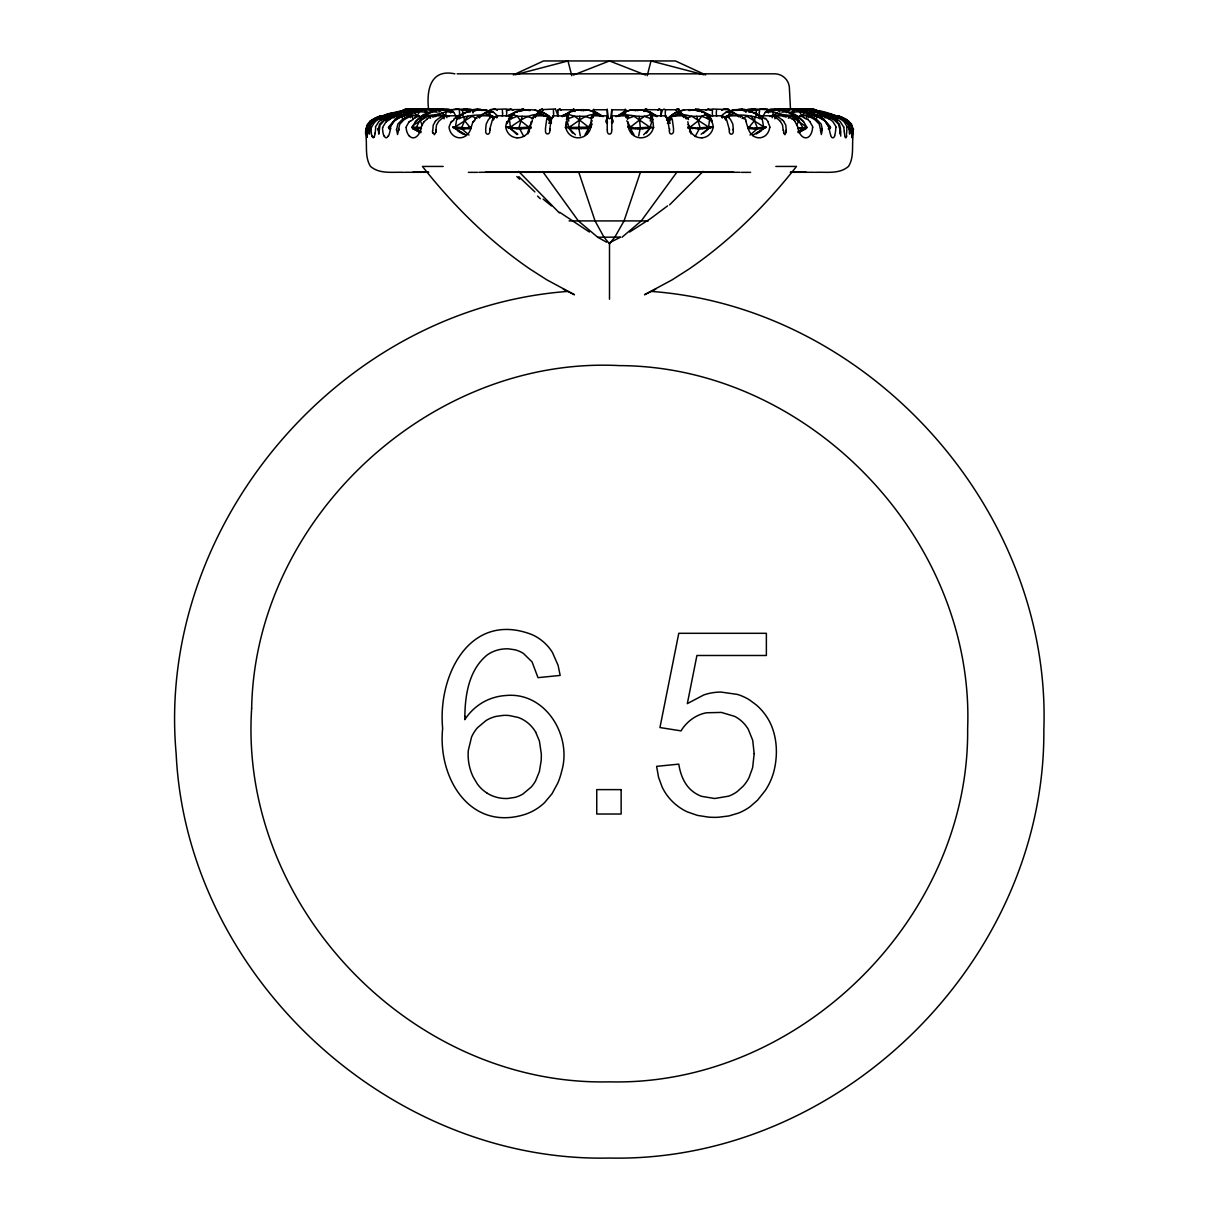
<?xml version="1.0" encoding="UTF-8"?>
<svg xmlns="http://www.w3.org/2000/svg" width="1219" height="1219" viewBox="0 0 1219 1219"><rect width="100%" height="100%" fill="white"/><g stroke="black" fill="none" stroke-linecap="round" stroke-linejoin="round"><path stroke-width="1.5" d="M611.831 109.527L610.673 118.106A1.569 1.478 -6.2 0 1 609.53 118.654A1.569 1.509 0 0 1 608.357 118.106L607.199 109.085M607.184 110.137L607.23 129.001A29.302 28.601 76.6 0 0 607.352 129.945M607.169 116.171L607.291 123.454M472.972 112.971L472.835 109.756L473.78 109.527M611.74 129.961A29.317 28.753 -75.3 0 0 611.801 129.001L611.816 110.137M627.252 118.776L627.45 115.866L611.801 115.835L611.786 122.19M659.144 108.979L661.064 109.756L646.969 109.695L647.045 111.447M607.184 109.771L593.104 109.756L593.226 112.971M607.169 120.727L607.169 115.835L591.581 115.82L591.779 118.776M839.8 128.513A30.719 11.87 86.9 0 1 839.83 129.61L840.287 134.151L840.607 129.747M611.816 109.771L625.865 109.908M822.261 130.113L821.362 134.532L820.433 130.128M378.408 129.732L378.759 134.151L380.023 125.13L384.732 120.102A33.37 32.517 89.6 0 1 386.941 118.776M366.142 133.13L366.127 133.907L366.203 130.189M571.94 111.432L572.199 109.527M699.523 111.478L699.112 109.558M733.305 129.138L732.817 124.094L730.669 119.797A36.844 16.502 89.9 0 0 729.038 117.847M396.739 129.092L397.836 124.094L401.691 120.102A34.955 31.587 -89.8 0 1 405.302 117.938L405.775 117.679A70.275 63.495 -89.9 0 1 409.919 115.79L403.946 115.79A69.3 65.445 62.5 0 0 399.68 117.664L397.333 118.929M611.633 122.631L611.694 121.077M852.873 137.518C852.066 147.164 853.909 157.845 848.5 166.409C839.312 174.424 826.36 171.772 815.206 172.351M369.235 129.686L369.357 134.09L369.707 129.686M593.973 111.554L593.744 109.177M625.926 117.603L624.875 111.737L615.991 116.704M786.24 130.159L785.813 125.13L783.649 121.443M388.556 127.599L398.064 116.293L402.666 114.403L421.043 109.847L424.044 109.847L427.991 112.27L419.443 111.737L398.064 116.293L388.571 127.081L388.952 128.544L390.75 128.696L388.556 127.599L388.891 128.498L394.255 120.635L399.558 116.293M746.013 112.194L745.342 109.558A52.844 34.315 -78.7 0 0 742.142 109.131M591.2 120.102L590.895 126.654M612.685 122.799L612.593 119.386M625.743 112.971L625.865 110.045A52.966 2.956 87.3 0 0 625.606 111.188M631.869 133.724L630.467 127.081L626.795 120.772M632.844 128.452L632.874 127.599L628.09 127.096L630.421 128.544L640.265 129.046L653.826 127.523M635.328 128.498L632.874 127.599M637.811 128.696L637.827 127.843L651.86 127.096M642.733 128.696L642.748 127.843M647.472 128.452L647.502 127.599M646.42 133.084L649.712 128.544L652.455 119.203L649.59 111.737L641.56 109.847L631.335 109.847L622.985 112.27M378.439 128.559L379.627 124.094L383.772 120.102A33.126 32.273 -89.7 0 1 386.865 118.334L388.175 117.679A69.62 67.822 -89.7 0 1 392.533 115.835L391.604 115.835M611.633 122.296L611.709 123.378M611.755 119.721L611.709 120.803M661.048 110.137L660.972 113.032A9.6 2.316 89.4 0 0 661.186 116.171M806.81 113.001L807.191 109.771L805.683 109.527A52.478 51.548 87.6 0 0 800.746 108.979L799.984 108.979A26.208 25.782 -87.8 0 0 796.586 109.085L794.102 109.619M366.249 129.107L366.919 125.13L369.936 121.443A18.91 18.91 0 0 1 371.749 120.102A27.549 27.534 0 0 1 372.999 119.34L375.406 118.228M369.266 128.544L370.485 124.094L374.721 120.102A32.73 32.547 -89.3 0 1 377.753 118.38M679.227 112.956L679.394 109.725L665.589 109.756C661.871 106.952 661.536 113.992 660.835 116.399M793.356 112.971L793.737 109.725L780.206 109.009M549.845 128.65L551.095 120.102A33.523 7.284 89.9 0 1 551.857 118.182L552.07 117.679M786.362 112.62L786.621 110.137M369.768 128.544L370.987 124.094L375.223 120.102A32.7 32.517 89.5 0 1 378.256 118.38L379.718 117.679A70.077 69.666 89.4 0 1 384.229 115.805L386.073 115.805A69.666 68.477 -56.7 0 0 381.562 117.664L379.261 118.822M852.401 135.248L852.386 135.522A12.053 0.808 88.1 0 1 852.34 136.772L852.218 137.244M428.524 109.04C426.437 89.444 430.642 68.752 454.9 73.826M768.305 112.956L768.671 109.74L767.574 109.527M728.855 112.925L728.551 109.558M398.628 129.107L399.786 124.094L403.626 120.102A35.092 31.724 89.8 0 1 407.283 117.908L407.71 117.679A70.23 63.479 89.8 0 1 411.854 115.79L415.115 115.79M489.794 129.123L492.324 120.102A35.199 15.756 89.9 0 1 494.152 117.893L494.35 117.679A70.504 31.542 89.9 0 1 496.423 115.775L511.188 115.82L511.569 118.807M759.452 112.209L759.483 111.798A21.043 15.329 89.7 0 1 759.544 110.106M591.245 118.959L591.352 117.679M852.371 135.644L852.294 136.696M779.901 112.148C778.149 105.306 797.607 111.478 778.21 109.009M398.567 130.128L397.562 134.532L396.724 130.113M733.259 130.174C734.249 135.644 728.398 135.522 729.312 130.143M435.884 130.174L436.478 125.13L438.627 121.443A18.925 13.577 89.3 0 1 439.968 120.193A34.879 24.944 89.9 0 1 442.756 117.953L446.383 115.82L458.573 115.805L459.289 118.761M788.297 112.209L788.327 111.798A21.013 19.138 89.4 0 1 788.48 110.121M367.178 137.244L367.955 127.385A5.181 4.449 -67.9 0 1 368.077 126.715L368.793 124.658M712.46 110.137L712.323 113.032A9.584 4.51 89.5 0 0 712.627 116.247M670.435 116.171L670.176 118.837A9.615 2.331 89.7 0 1 668.439 123.409M656.889 116.704L649.59 111.737L656.523 115.729L650.717 114.403C640.356 119.767 629.354 112.59 618.917 115.744L624.875 111.737L631.335 109.847L634.215 110.502M666.976 120.239L668.058 117.74L667.052 119.95M667.418 119.051L667.479 118.197M668.119 122.464L668.241 121.001L670.877 118.883L667.585 120.651L668.119 122.464L670.115 123.332L668.241 121.001M669.018 122.799L669.079 121.946M689.619 132.002L690.198 127.081L688.171 124.445M687.638 127.949L692.575 128.452L692.651 127.599L687.714 127.096M692.575 128.452L712.094 126.867M712.033 127.523L699.874 129.046L697.512 128.696L697.588 127.843M702.22 128.696L702.296 127.843M706.578 128.452L706.639 127.599M703.241 133.374L708.529 128.544L709.549 119.203L703.317 111.737C692.864 108.887 680.431 108.186 671.486 115.317M710.372 127.949L710.448 127.096M799.801 112.178L800.106 109.756L803.519 109.771M549.769 129.991C550.805 134.623 544.634 135.934 545.502 129.9A31.344 31.298 18.2 0 1 545.442 128.65L546.569 120.102A33.431 7.223 -89.9 0 1 547.331 118.197M837.514 119.203L837.925 115.866A69.392 68.95 34.2 0 1 842.436 117.679L842.939 117.771M611.664 129.961C612.502 135.538 606.59 135.583 607.291 129.961M489.733 130.143C490.678 135.538 484.735 135.629 485.772 130.174A29.652 28.814 -78 0 1 485.634 129.138L486.213 124.094L488.133 120.102A35.412 15.817 -89.9 0 1 489.992 117.862M707.767 115.835L722.608 115.775A70.428 31.587 -89.9 0 1 724.68 117.679L724.878 117.877A35.199 15.786 -89.9 0 1 726.707 120.087L729.236 129.123M707.69 116.643L707.386 118.792M396.708 115.729L397.028 113.062M756.405 110.137L756.191 113.032A9.584 7.009 89.4 0 0 756.176 113.855M803.275 111.386L803.458 110.137M810.208 111.462L810.97 109.74M812.006 111.386L812.189 110.137M684.423 109.847L676.103 112.27L667.174 118.472L667.189 120.102M813.82 111.462L814.109 109.756L811.412 109.527A61.209 60.874 89.4 0 0 808.928 109.207L804.266 108.979A24.624 24.471 89.5 0 0 803.275 109.024A25.889 25.69 73.9 0 0 799.923 109.1L795.474 110.396M579.848 116.293L578.69 127.568L580.29 135.888M606.315 122.799L606.422 120.239M685.108 117.405L685.322 115.835L670.465 115.835A69.773 15.024 89.9 0 1 671.425 117.679L671.654 118.182A33.416 7.192 89.9 0 1 672.4 120.087M786.072 132.338L784.945 134.73L783.497 132.856M721.298 115.988C731.232 105.946 748.298 109.177 759.33 115.729L757.334 114.403L755.445 116.293L754.439 120.635L748.009 128.544L757.014 129.046L766.202 127.523M750.447 128.452L750.569 127.599L748.237 127.081M752.763 128.498L766.309 126.867M754.972 128.696L755.094 127.843M759.01 128.696L759.147 127.843M762.454 128.452L762.591 127.599M756.054 133.587L763.856 128.544L762.271 119.203L757.334 114.403L751.574 111.737L748.756 112.087M765.151 127.949L765.288 127.096M726.753 116.171L726.219 118.837A9.6 4.51 89.5 0 1 725.793 120.178M810.498 110.03C820.097 109.908 832.287 113.641 840.958 118.456M612.258 120.102L612.7 121.946M435.64 132.338L434.452 134.73L433.05 132.856M485.65 110.838L485.832 109.847L493.497 112.27L497.702 115.988M527.949 133.892L528.802 127.081L530.829 124.445M799.938 109.1A25.98 25.782 85.8 0 1 803.245 108.979L804.098 109.009A52.417 52.006 -73 0 1 809.096 109.542L813.241 109.74M814.094 109.893L810.589 110.335L814.353 109.847M366.828 126.166L366.706 126.7A5.211 4.769 -60.7 0 0 366.614 127.385A5.196 4.708 -62.5 0 1 366.736 126.7L369.89 121.748A18.468 18.468 0 0 1 372.054 120.102M531.134 121.732L530.28 126.624A5.089 0.975 -78.3 0 1 530.204 127.401A12.937 12.251 -82.7 0 1 524.795 135.72M759.452 114.936L760.351 115.592A68.218 38.414 75.1 0 1 763.353 117.42M799.588 127.858L797.775 127.599L797.592 128.452L799.588 127.858C801.873 129.168 808.471 125.542 806.734 127.949L799.634 132.002M799.435 128.498L801.264 127.843M797.79 131.804L803.991 127.843M803.809 128.696L805.043 127.858M804.89 128.498L805.911 127.599M798.262 132.703L806.262 128.544L806.597 127.081C800.563 112.925 782.217 107.927 768.275 110.838L776.93 109.847L779.048 111.462M638.71 135.888L640.31 127.568L639.152 116.293M464.515 134.593L455.144 128.544L456.729 119.203C463.51 110.411 475.562 109.527 485.832 109.847L494.228 118.898L490.571 115.729C479.387 114.144 467.227 115.165 456.729 119.203M566.088 121.732L565.616 126.654A5.135 2.804 76.3 0 0 565.784 127.385A12.967 12.906 -41.7 0 0 570.111 134.943A12.769 12.678 -66.1 0 0 585.303 135.629A12.998 12.891 -68.7 0 0 590.788 127.401A5.15 1.905 -77.5 0 0 590.956 126.639M650.306 121.138L650.778 115.805L665.94 115.82A69.879 15.085 -89.9 0 1 666.9 117.679L667.128 118.167A33.523 7.238 -89.9 0 1 667.875 120.087M740.329 117.344L740.695 115.805L726.814 115.79A70.397 31.526 89.9 0 1 728.871 117.679M647.228 75.7L651.007 60.95L703.683 74.74M829.011 129.046L828.676 126.38L829.91 127.843L830.429 127.081L820.936 116.293L797.957 109.847L794.956 109.847L791.009 112.27L799.557 111.737L820.936 116.293L830.429 127.081L830.048 128.544L828.25 128.696L830.444 127.599M829.697 128.696L830.429 127.081M775.726 116.171L774.873 118.837M587.131 133.724L588.533 127.081L592.205 120.772M535.324 117.603L536.223 114.403L539.316 111.737L542.897 112.27L547.514 115.317M785.935 117.374L786.468 115.775A68.554 55.632 -67.6 0 1 790.064 117.633L792.106 119.02M786.438 115.881L775.817 115.79L779.52 117.938A34.848 24.944 89.9 0 1 782.354 120.102M759.666 118.761L760.397 115.805L772.587 115.79L776.274 117.938M643.982 111.554L645.156 109.116M839.632 128.574L838.428 124.094L834.268 120.102A33.355 32.517 -89.6 0 0 831.129 118.289L829.88 117.679A69.62 67.868 -89.7 0 0 825.537 115.851L821.987 115.805L821.103 118.06M806.993 116.171L806.46 117.633M640.554 171.788L624.052 220.913L615.138 236.623L609.5 243.83L603.984 237.172L595.055 220.913L578.629 171.788M808.913 116.171L808.349 117.74M814.399 117.42L815.008 115.775A69.544 65.704 -61.7 0 1 819.336 117.664L821.697 118.929A25.081 23.694 -68.2 0 1 825.69 121.565M814.978 115.881L809.05 115.775A70.428 63.617 89.8 0 1 813.225 117.664L813.698 117.923A34.955 31.572 89.8 0 1 817.309 120.087L821.164 124.094L822.261 129.092M804.281 110.335L808.944 109.847L832.897 115.805A69.544 68.355 56.7 0 1 834.649 116.475M843.563 127.385A5.181 4.251 70.4 0 0 843.472 126.7L840.287 121.748A25.279 24.868 -60.7 0 0 836.127 118.883L833.75 117.679A69.224 68.112 -56.5 0 0 829.392 115.851L828.768 117.451M841.14 117.679A69.742 69.346 -30 0 0 836.615 115.82L836.615 115.805A69.773 69.376 -29.3 0 1 841.14 117.664L843.106 118.639M836.508 116.079L835.975 117.42M572.58 133.084L569.288 128.544L566.545 119.203L569.41 111.737C580.61 108.11 593.683 108.994 603.009 116.704M826.406 116.171L825.781 117.74M566.957 118.929L567.444 117.679M835.106 116.171L834.466 117.74M837.346 117.435L837.803 116.308M813.774 109.847L838.337 116.293M829.941 119.203L831.053 116.293L832.668 116.293L837.331 120.635L831.053 116.293L807.313 109.847M522.22 116.293L519.004 127.568L523.82 136.528M832.272 117.435L832.668 116.445L834.177 119.203L826.878 114.403L823.831 115.287M412.205 127.233L412.738 128.544L419.366 132.002M606.3 121.946L606.407 119.386M532.002 118.929L532.596 117.679M593.074 117.603L594.125 111.737L596.015 112.27M798.795 118.731L799.832 115.79L807.024 115.775M547.316 118.182L547.56 117.679A69.94 15.131 -89.9 0 1 548.535 115.805L533.663 115.851L533.892 117.405M796.601 125.466L798.75 120.635L795.123 114.403L793.965 115.744M506.769 121.748L505.641 126.715A5.074 3.596 73.7 0 0 505.778 127.385A12.906 12.419 -74.7 0 0 510.822 135.675A12.937 12.312 -82 0 0 512.056 136.391A13.302 12.647 -83.1 0 0 517.008 137.808M625.225 109.116L624.936 111.554M472.957 121.717L471.159 127.385A12.906 10.544 -83.9 0 1 466.146 135.659A13.729 11.215 -83.9 0 1 465.094 136.33A14.506 11.824 -83.6 0 1 454.626 136.345A13.744 11.2 -83.8 0 1 453.59 135.644A12.83 10.605 -82.6 0 1 449.049 127.416A5.089 4.526 63.1 0 1 449.156 126.639L451.152 121.732M675.646 110.396L676.774 109.116M368.549 125.146L371.216 121.748A18.483 18.346 -88.5 0 1 373.395 120.132A29.835 29.698 55 0 1 375.498 118.837L377.86 117.679A69.879 69.483 29.3 0 1 382.416 115.79L383.01 117.435M657.894 110.152L658.976 109.024M585.013 134.776L588.579 128.544L590.91 127.096L565.174 127.523M762.5 116.917L765.349 112.27L771.246 109.847L773.09 111.737L781.394 114.403L796.967 116.293L803.687 121.778M420.738 132.703L412.738 128.544L412.403 127.081C418.437 112.925 436.783 107.927 450.725 110.838L442.07 109.847L439.952 111.462M550.881 122.464L551.415 120.651L548.885 123.332L550.881 122.464L550.759 121.001L548.123 118.883L550.759 121.001M695.18 136.528L699.996 127.568L696.78 116.293M612.578 120.239L612.273 122.464M818.025 113.062L816.303 115.729L813.103 111.737L804.403 112.27M479.417 117.999L481.977 114.403L487.722 111.737L493.497 112.27M762.271 119.203C751.773 115.165 739.628 114.129 728.444 115.744L724.772 118.883L733.168 109.847L733.35 110.838M677.337 171.529L641.285 220.913L621.98 237.263M467.761 116.293L464.561 120.635L461.757 127.584L461.986 129.046L468.995 135.035M508.491 118.913L509.466 117.679M815.74 119.203L817.949 116.293L824.745 120.635L829.377 127.584M415.313 121.778L423.877 114.403L425.035 115.744M693.87 110.396L695.577 109.116M635.663 110.838L636.455 109.847M423.862 121.732L421.347 126.654A5.074 2.057 -77 0 0 421.256 127.385A12.662 6.933 -85.5 0 1 420.098 131.637M507.333 121.778L515.683 111.737C528.01 107.912 542.226 109.1 551.826 118.472L537.777 113.062M435.381 121.443L433.217 125.13L432.806 130.159A24.761 20.982 -84.5 0 0 432.699 130.799M474.861 118.898L476.035 117.679M804.327 113.062L801.767 115.729L796.754 116.902M393.249 116.323L398.598 111.737C400.365 111.95 408.7 107.089 408.746 111.478M643.632 134.776L649.712 128.544M409.127 121.717L406.338 126.563A5.074 4.952 15.8 0 0 406.323 127.385M669.581 204.853L703.089 171.376M393.478 121.748L390.461 126.73A5.12 3.489 -74.2 0 0 390.4 127.385M721.678 110.396L723.903 109.116M424.882 116.293C422.597 120.849 410.833 124.993 412.266 127.949M384 118.456C392.655 113.306 404.297 109.207 414.719 110.335M386.103 121.717L383.025 126.608A5.15 4.967 -40.1 0 0 382.949 127.385M374.919 121.748L371.765 126.715A5.166 4.876 -54.4 0 0 371.688 127.385M426.041 114.845L428.021 113.062M705.938 110.152L708.209 109.024M710.144 110.152L712.856 108.979L729.16 109.74M434.848 116.811L437.606 114.403L445.91 111.737L453.651 112.27L456.5 116.917M394.926 113.733L397.226 111.737L409.904 109.527A52.341 51.96 87.4 0 1 414.948 108.994A24.654 24.517 89.5 0 1 416.273 109.024M750.005 135.035L757.014 129.046L757.243 127.584L754.439 120.635L751.239 116.293M378.042 118.456C384.32 114.037 393.051 112.178 400.67 111.95M453.818 119.051L455.632 117.679M459.792 117.74L460.553 117.115M384.412 118.456L387.139 116.293L411.687 109.847M381.669 117.435L380.938 116.293L378.18 118.456C385.646 114.175 395.139 111.676 403.809 112.057M621.675 113.291L617.774 116.338L619.42 116.201M690.198 127.081L698.487 120.635L701.672 116.293L706.41 114.403L710.814 115.744L703.317 111.737L701.519 112.27M701.184 134.212L708.529 128.544M667.57 205.889L650.794 218.445L629.629 232.021M399.344 113.733L401.95 111.737L406.994 112.057M407.253 116.323L409.904 114.403L422.246 116.902M426.848 119.02L428.92 117.679A68.34 55.51 68.7 0 1 432.486 115.82L443.152 115.805L439.495 117.938A31.267 22.338 -89.9 0 0 435.32 121.321M736.505 110.274L737.541 109.649M384.183 118.898L387.947 116.293L389.059 119.203M630.467 127.081L644.257 116.293L652.455 119.203M407.725 114.738L412.205 111.737L417.005 112.057M385.783 116.323L388.648 114.403L391.665 115.074M395.474 119.203L402.666 114.403M452.691 126.867L454.916 127.081L471.966 116.293L476.919 118.472M788.373 118.228L791.283 116.293L806.597 127.081M470.244 112.087L467.426 111.737L459.67 115.729L461.666 114.403L463.555 116.293L464.561 120.635L470.991 128.544L461.986 129.046L452.798 127.523M539.758 112.971L539.941 109.527M569.243 127.081C578.751 121.61 587.969 110.838 600.083 115.744L594.125 111.737L587.665 109.847L584.785 110.502M394.255 120.635L401.051 116.293L403.26 119.203M777.234 113.062L769.768 116.521M388.571 127.081L390.324 126.38L389.989 129.046M506.906 126.867L510.35 127.081C520.467 120.666 531.271 111.02 544.162 115.744L539.316 111.737L534.577 109.847M756.908 110.396L760.412 109.116A26.437 20.433 -87 0 1 763.17 108.979L763.764 109.024M562.111 116.704L569.456 112.27L577.44 109.847L581.859 110.579M756.329 133.877L761.128 130.982M412.891 118.898L415.1 117.679M752.641 135.263L763.856 128.544M745.83 110.228C751.468 106.586 766.568 112.3 746.15 109.756M749.091 110.213L753.525 108.979L768.671 109.74M591.489 118.624L584.968 116.293L574.743 116.293L568.283 114.403L562.477 115.744L569.456 112.27M644.714 294.617L672.126 279.852L688.765 269.216C729.937 241.072 765.715 205.539 796.495 166.439L775.848 166.439M427.899 114.129L432.181 111.737L437.21 112.133M766.873 110.396L770.85 109.116A26.468 23.329 -84.3 0 1 774.004 108.994L774.918 109.04M390.263 118.868L392.609 117.679A68.889 64.851 -61.1 0 1 396.998 115.866L397.943 118.273M459.67 115.729L464.546 113.062M533.328 118.624L527.111 116.293L517.328 116.293L512.589 114.403L508.186 115.744L515.683 111.737L517.466 112.27M374.446 118.715L374.096 118.898A29.606 29.546 -37.4 0 0 372.024 120.071M374.096 118.746L375.01 118.426M779.642 110.396L783.863 109.116A26.239 24.532 -84.9 0 1 787.108 108.994L787.748 109.009A52.188 48.775 82.6 0 1 792.533 109.405M374.644 118.456L376.564 117.679A69.483 69.056 -36.1 0 1 381.044 115.82L381.486 119.203M387.886 118.289L389.135 117.679A69.453 67.67 89.7 0 1 393.493 115.835L396.983 115.82M620.288 237.294L609.5 242.764L609.5 299.234M377.753 118.38L379.2 117.679A70.077 69.666 -89.4 0 1 383.726 115.805L383.695 115.805A70.321 69.94 -89.3 0 0 379.2 117.664M785.371 110.396L789.76 109.116A26.315 25.569 -86.4 0 1 793.158 108.979L794.209 109.024A53.59 52.036 -79.6 0 1 795.337 109.07M644.592 294.678L655.807 289.101M391.345 115.835L389.638 115.835A69.407 68.34 55.6 0 0 385.234 117.664L382.918 118.852A29.53 29.058 72.2 0 0 380.831 120.117M728.444 115.729L734.143 113.062M513.351 74.923L543.552 60.95L675.448 60.95L705.649 74.923M376.275 117.679L380.739 115.835M510.731 109.009L506.54 109.725L519.964 109.527M508.201 115.729L514.128 113.062M742.081 118.472L747.034 116.293L764.084 127.081M775.452 110.152L780.023 109.024M473.094 111.66L477.437 109.847L482.374 110.441M562.492 115.729L568.846 113.062M711.667 121.778L709.549 119.203L701.672 116.293L691.889 116.293L682.777 114.403L681.223 113.062L667.174 118.472M424.044 109.847L419.443 111.737L417.248 115.729L414.673 113.062M618.932 115.729L625.438 113.062M789.135 110.152L790.064 109.771M797.729 110.152L802.224 109.116M573.479 75.029L609.5 60.95L645.521 75.029M685.672 118.624L691.889 116.293L708.65 127.081M627.511 118.624L634.032 116.293L649.757 127.081M566.545 119.203L574.743 116.293L588.533 127.081M520.406 111.295L524.795 109.847L530.082 110.579M774.4 109.771L778.103 109.024M490.541 109.527L506.129 108.979L508.826 110.152M721.8 117.557L728.429 115.729M515.317 74.74L567.993 60.95L571.772 75.7M412.403 127.081L421.225 127.599L421.408 128.452L412.738 128.544M828.173 115.287L831.724 114.403L834.634 116.323M734.691 110.502L737.373 109.847M506.967 127.523L519.126 129.046L531.362 127.949M454.916 127.081L466.13 127.858L470.763 127.081M827.335 115.074L830.352 114.403L833.217 116.323M528.802 127.081L520.513 120.635L517.328 116.293L509.451 119.203L510.35 127.081L514.479 127.858L531.286 127.096M450.68 112.971L450.329 109.801L451.426 109.527M817.964 115.409L822.947 114.403L825.751 116.323M418.605 109.299L415.481 109.771L420.281 109.527A53.606 52.036 79.6 0 1 424.791 108.979L425.812 108.979A26.315 25.569 86.4 0 1 429.24 109.116L440.044 109.527A53.453 47.053 79.5 0 1 444.097 108.933L445.026 108.994A26.437 23.344 -85.4 0 1 448.181 109.055L452.142 110.396M425.553 112.986L425.187 109.786L426.482 109.527M768.275 110.838L774.095 109.847M412.235 113.001L411.854 109.756L413.332 109.527A52.569 51.625 -78 0 1 418.239 109.04L419.062 108.979A26.193 25.767 87.8 0 1 422.399 109.085L424.928 109.619M403.291 109.771L406.064 109.36A43.153 43.153 0 0 1 411.565 108.948L414.049 109.116M403.596 109.756L403.87 111.478M406.171 109.756L408.914 109.405M637.141 110.579L641.56 109.847L649.544 112.27M411.839 108.994L412.174 108.979A26.026 25.919 68.1 0 1 415.496 109.116A25.98 25.889 80.6 0 0 412.19 108.979L411.321 109.009A52.508 52.326 -88.9 0 0 406.308 109.512L404.876 109.756L405.15 111.478M405.592 109.74L408.411 110.335L404.647 109.847M404.236 109.619L405.089 109.527A52.646 52.615 86.7 0 1 410.056 108.994L410.91 108.979A26.148 26.132 -69.5 0 1 414.323 109.1A26.178 26.163 -45.2 0 0 410.879 108.994L410.696 108.994M407.055 109.603L407.588 109.527A61.209 60.874 -89.4 0 1 409.234 109.299L411.397 109.131M407.74 109.573L408.091 109.527A61.24 60.889 89.4 0 1 410.559 109.207M793.127 110.335L796.449 109.847M804.692 110.335L808.136 109.847M588.579 128.544L569.288 128.544L567.14 127.096M688.918 110.579L694.205 109.847L698.594 111.295M408.395 109.405L409.234 109.299M805.866 110.243L808.944 109.847M736.626 110.441L741.563 109.847L745.906 111.66M793.051 110.441L797.957 109.847M567.78 291.402C339.629 308.285 155.483 526.105 176.161 753.83C186.598 974.789 388.343 1162.972 609.5 1158.05C840.272 1163.002 1045.582 960.511 1043.845 729.709C1051.662 510.715 869.848 307.432 651.22 291.402M418.467 109.207L423.481 108.994A23.359 22.765 -89.8 0 1 423.983 109.024L425.964 109.116M725.503 112.27L731.278 111.737L737.023 114.403L738.729 116.811M793.036 109.116L795.032 109.024A23.359 22.75 89.8 0 1 795.519 108.994L799.694 109.116M801.721 109.116L803.991 109.009A52.326 51.945 -87.4 0 1 805.317 109.085M804.951 109.116L806.003 109.024A24.151 24.151 0 0 1 806.902 108.979L809.965 109.055M708.254 109.009L712.49 109.74L699.569 109.74M781.79 112.133L786.819 111.737L791.101 114.129M410.91 109.131L413.073 109.009M765.349 112.27L773.09 111.737L773.059 115.729L781.394 114.403L784.152 116.811M801.995 112.057L806.795 111.737L811.275 114.738M812.006 112.057L817.05 111.737L819.656 113.733M815.191 112.057L820.402 111.737L822.993 114.403M818.33 111.95L821.774 111.737L824.074 113.733M411.748 109.055L413.911 108.979M477.391 108.994L477.01 109.009A52.813 34.345 83.1 0 0 473.81 109.664M425.187 109.009L422.643 108.979M431.252 109.009L431.892 108.979A26.208 24.502 -86.7 0 1 435.122 109.085L439.328 110.396M411.656 108.979L411.306 109.009A52.463 52.234 -72.3 0 0 406.308 109.558M425.324 109.009L425.842 108.979A26.346 25.584 -81.2 0 1 429.24 109.1M410.392 108.994L410.056 109.009A52.585 52.539 40.3 0 0 405.104 109.542M440.79 109.009L432.273 109.74L433.156 110.167M794.849 108.979L793.676 109.009M795.855 108.979L795.687 108.994A23.344 22.765 89.8 0 0 795.017 109.024M422.856 108.979L411.854 109.756M804.57 108.979L803.885 108.979A24.639 24.502 -89.5 0 0 802.772 109.024M795.306 108.979L796.357 108.979M542.714 171.574L578.355 220.929L597.752 237.263L620.273 237.095M413.424 108.979L415.831 108.979A25.995 25.797 -85.9 0 1 419.062 109.1L423.542 110.396M458.649 115.592L459.548 114.936M807.435 108.979L806.826 108.979A25.98 25.889 -80.6 0 0 803.504 109.1A26.026 25.919 -68.1 0 1 806.826 108.994L807.679 109.009A52.524 52.326 88.9 0 1 812.692 109.512L813.484 109.74M833.491 115.79L834.741 115.79A70.016 69.62 -89.4 0 1 836.493 116.475M829.286 115.851L826.512 115.851A69.574 67.807 89.7 0 1 830.84 117.664L832.15 118.319A33.142 32.303 89.7 0 1 835.244 120.102L839.388 124.094L840.577 128.559M833.598 115.79L834.786 115.805A70.26 69.864 -89.4 0 1 839.297 117.664L840.76 118.38A32.684 32.517 -89.3 0 1 843.792 120.102L848.013 124.094L849.247 128.544M835.457 115.79L836.31 115.805L835.244 115.79A70.032 69.635 89.4 0 1 839.8 117.664L841.247 118.38M807.191 109.771L803.001 109.527A61.057 59.502 89.7 0 0 800.517 109.207L796.144 108.979M425.187 109.786L438.794 109.009M472.835 109.756C452.706 112.239 467.334 106.617 473.14 110.228M811.488 109.74L812.265 109.74L810.909 109.527A61.24 60.889 -89.4 0 0 810.102 109.405L811.625 109.634M635.343 127.858L637.827 127.843M457.171 73.826L774.614 73.826A14.811 14.811 0 0 1 789.424 88.637L790.476 109.04M539.545 109.771L555.346 108.979M571.955 109.786L557.952 109.756L559.871 108.979M387.139 116.293L386.21 116.201M443.152 166.439L422.46 166.439C453.316 205.508 489.048 241.072 530.235 269.216L546.874 279.852L574.286 294.617M412.83 172.229L428.402 172.229M485.314 172.229L733.686 172.229M790.598 172.229L806.247 172.229M403.794 172.351C392.64 171.788 379.703 174.378 370.5 166.409C365.09 157.845 366.919 147.164 366.127 137.518M404.906 172.29L428.722 172.29M468.386 172.351L477.558 172.351M478.915 172.29L740.085 172.29M741.442 172.351L750.614 172.351M790.278 172.29L814.201 172.29M648.264 220.913L569.075 220.913M450.329 109.801L465.46 108.979L469.894 110.213M415.359 115.79L419.123 115.79L420.174 118.731M407.756 109.74L408.548 110.167M384.534 115.79L385.829 115.79M414.247 108.979L414.628 108.979A24.609 24.471 -89.4 0 1 415.77 109.024A25.889 25.69 -73.9 0 1 419.077 109.1M423.694 108.979L423.999 108.979A23.359 22.75 -89.8 0 0 423.481 108.994L423.313 108.994M799.938 108.979L800.045 108.979A26.102 25.629 -80 0 0 796.616 109.116M808.197 108.979L808.09 108.979A26.178 26.148 45.2 0 0 804.677 109.1A26.132 26.132 69.3 0 1 808.09 108.979L809.126 109.009M800.243 108.994L800.761 109.009A52.585 51.64 78 0 1 801.995 109.131M793.417 108.994L793.158 108.979A26.346 25.584 81.2 0 0 789.76 109.1M808.502 108.994L808.837 109.009A52.63 52.6 -86.8 0 1 813.911 109.527L815.724 109.771M805.089 108.979L810.605 109.405M808.715 109.009L808.928 109.009A52.585 52.539 -40.4 0 1 813.896 109.542M807.587 109.009L807.694 109.009A52.478 52.249 72.4 0 1 812.692 109.558M414.597 112.27L405.897 111.737L402.712 115.729L400.975 113.062M742.158 109.024L741.777 108.994A22.353 14.506 -86 0 0 737.571 109.862M809.965 109.055L815.526 109.74M599.58 116.201L601.226 116.338L597.325 113.291M695.074 128.498L697.512 128.696M417.279 109.116L414.902 109.009A52.432 52.006 73 0 0 413.652 109.1M726.143 109.024L725.762 108.994A26.376 12.876 -87.5 0 0 723.918 109.375M440.912 109.024L444.615 109.771M438.977 109.024L443.548 110.152M692.651 127.599L695.12 127.858M750.569 127.599L752.87 127.858M799.542 109.192L803.336 109.74M421.043 109.847L425.949 110.441M410.056 109.847L413.134 110.243M410.864 109.847L414.308 110.335M416.776 109.116L421.256 110.152M422.551 109.847L425.873 110.335M792.518 109.527L793.584 109.71M800.106 109.756L798.719 109.527A53.56 51.945 -70.4 0 0 794.194 109.07M444.905 109.847L450.725 110.838M780.145 109.74L778.971 109.527A53.484 46.901 -72.9 0 0 774.903 109.161M510.776 109.024L513.047 110.152M396.053 114.403L401.036 115.409M449.232 116.521L437.606 114.403L422.033 116.293L416.212 127.568L416.532 129.046L421.21 131.804M481.627 109.847L484.309 110.502M801.066 128.696L802.468 129.046L802.788 127.568L798.75 120.635L794.118 116.293M390.827 115.287L387.276 114.403L384.366 116.323A69.818 68.554 -57.7 0 1 385.554 116.018M495.127 109.116L497.352 110.396M490.571 115.729L497.2 117.557M395.169 115.287L392.122 114.403L384.823 119.203L386.332 116.293L387.002 118.136A9.31 9.264 3.9 0 0 387.276 118.837M523.454 109.116L525.176 110.396M560.039 109.024L561.136 110.152M555.514 109.024L558.195 116.399M428.92 109.771L429.85 110.152M794.956 109.847L799.557 111.737L801.752 115.729L809.096 114.403L811.747 116.323M593.562 113.062L600.068 115.729M453.651 112.27L447.754 109.847L445.91 111.737L445.941 115.729L441.766 113.062M650.154 113.062L656.508 115.729M704.872 113.062L710.799 115.729M484.857 113.062L490.556 115.729M842.817 117.862L844.142 118.35A32.883 32.883 0 0 1 847.251 120.102L851.502 124.094L852.736 128.544M843.015 117.953L844.889 118.883A29.606 29.546 37.4 0 1 846.976 120.071M563.193 289.101L574.408 294.678M542.242 109.116L543.354 110.396M803.885 117.679L806.109 118.913M843.319 118.746L843.487 118.852A25.325 25.203 -33.9 0 1 847.814 121.702L850.207 124.658M754.454 113.062L759.33 115.729M828.89 118.944L826.543 117.74A69.011 65.079 61.5 0 0 821.987 115.775M597.752 237.263L606.559 242.185M455.144 128.544L466.359 135.263M457.872 130.982L462.671 133.877M589.371 232.021L559.689 212.289M462.123 110.396L458.618 109.116A26.468 20.51 -85.3 0 0 455.845 109.07M430.627 118.228L427.717 116.293L420.25 120.635L422.399 125.466M816.334 114.403L823.526 119.203M763.338 117.679L765.044 118.959M482.694 110.396L480.042 109.161A23.999 15.664 -87.8 0 0 477.391 109.07M573.799 109.116L574.972 111.554M837.773 116.293L840.683 118.456L838.062 116.293M510.35 127.081L510.471 128.544L517.816 134.212M831.861 116.293L837.331 120.635M550.942 117.74L551.826 118.472M758.447 117.115L759.208 117.74M819.442 116.293L824.745 120.635M543.095 199.063L551.43 205.889M681.223 113.062L679.684 111.737L674.838 115.729L682.777 114.403L683.676 117.603M790.979 113.062L792.959 114.845M846.946 120.102A18.468 18.468 0 0 1 849.125 121.732L852.294 126.7A5.211 4.769 60.7 0 1 852.386 127.385A5.196 4.708 62.5 0 0 852.264 126.7L852.172 126.166M510.471 128.544L517.069 134.593M534.882 191.901L518.791 176.648M516.841 176.557L519.599 179.178M537.564 196.137L540.322 198.743M742.935 117.679L744.093 118.898M825.537 121.748L828.554 126.715A5.135 3.596 73.8 0 1 828.722 127.385M809.858 121.717L812.646 126.563A5.074 4.967 -7.5 0 1 812.677 127.385M518.608 171.376L559.338 212.883M569.288 128.544L575.368 134.776M551.003 118.38L551.582 119.051L551.521 118.197M709.504 117.679L710.494 118.913M780.404 121.443L782.568 125.13L783.162 130.174M795.093 121.732L797.622 126.654A5.074 2.164 76.9 0 1 797.836 127.401A12.647 6.765 85.1 0 0 799.024 131.606A12.54 6.903 85.6 0 0 799.253 132.322A13.241 7.299 85.7 0 0 801.401 135.629A13.729 7.573 85.7 0 0 802.163 136.376A14.491 7.984 85.6 0 0 805.469 137.808L805.789 137.838A14.537 8.015 85.7 0 0 809.264 136.345A13.759 7.573 86 0 0 809.888 135.644A12.921 7.116 86 0 0 812.616 127.37M582.545 109.847L583.337 110.838M767.818 121.732L769.829 126.624A5.089 4.586 -61.4 0 1 769.814 127.385M851.959 137.732L851.045 127.385A5.196 4.51 66.9 0 0 850.999 126.7L850.207 124.658M630.421 128.544L633.987 134.776M385.113 118.837L384.549 117.74A20.921 20.753 87.4 0 1 383.878 116.171M535.69 732.162L539.408 741L541.282 753.662A71.19 71.19 0 0 1 541.16 760.778L539.377 771.612L535.613 780.83A36.052 36.052 0 0 1 531.194 787.063L522.905 794.026A30.841 30.841 0 0 1 514.967 797.378L507.927 798.46A35.869 35.869 0 0 1 486.853 793.02M686.404 117.679L686.983 118.929M746.013 121.717L747.796 127.385M712.033 121.382L713.313 126.715A5.089 3.687 -73.2 0 1 713.283 127.385M394.225 117.74L393.6 116.171M651.601 117.679L652.089 118.913M390.263 117.435L389.653 115.866M412.54 117.74L411.976 116.171M404.556 117.435L403.977 115.896M384.655 116.963L384.366 116.171M382.583 116.232L382.416 115.896A69.727 69.331 30 0 0 377.86 117.679M381.059 115.82L381.059 115.866A69.498 69.041 -34.2 0 0 376.564 117.679M433.004 117.39L432.501 115.896M443.701 117.74L443.823 118.106A9.782 7.04 -89.6 0 0 444.112 118.837M446.931 117.74L446.474 116.171M672.4 120.102L673.528 128.65A31.359 31.298 37.5 0 1 673.467 129.9C674.61 134.212 669.124 136.071 669.322 131.012A17.599 16.548 82.6 0 1 669.307 130.326L669.216 130.052M667.875 120.102L669.109 128.65M388.983 127.096L389.303 128.696M478.701 117.314L478.351 115.82L492.232 115.759A70.55 31.526 -89.9 0 0 490.145 117.664M568.724 121.138L568.267 116.354M652.973 121.732L653.445 126.669A5.135 2.926 -76 0 1 653.399 127.401A12.952 12.876 65.6 0 1 648.874 135.004A12.739 12.647 69.4 0 1 633.789 135.629A13.013 12.8 66 0 1 628.394 127.37A5.15 1.768 77.7 0 1 628.273 126.669M366.812 137.457L366.706 136.696A12.053 0.808 -88.1 0 1 366.553 135.614L366.599 135.294M687.851 121.732L688.72 126.624A5.089 0.823 78.4 0 0 688.933 127.37A12.937 12.007 78.9 0 0 694.266 135.568A12.952 12.281 83.1 0 0 695.363 136.345A13.287 12.617 83.9 0 0 701.154 137.823A13.196 12.54 85.1 0 0 701.992 137.808M417.736 127.843L417.934 128.696M415.009 127.843L415.191 128.696M413.089 127.599L413.287 128.452M492.583 117.74L492.659 118.106A9.798 4.449 -89.7 0 0 493.314 120.056M496.773 117.74L496.483 116.171M690.076 128.544L691.051 133.892M418.848 109.756L419.153 112.178M406.247 110.137L406.536 112.62M414.582 110.137L414.765 111.386M468.431 127.599L468.553 128.452M463.906 127.843L464.028 128.696M459.853 127.843L459.99 128.696M456.409 127.599L456.546 128.452M453.712 127.096L453.849 127.949M430.398 110.137L430.657 112.62M438.825 109.74L439.053 112.163M628.196 126.654L627.907 121.732M528.924 128.544L529.381 132.002M489.901 109.832L490.19 112.91M459.304 110.137L459.517 113.032M821.972 113.062L822.292 115.729M627.694 117.679L627.815 118.974M366.706 136.711L366.629 135.644M553.197 117.359L553.091 116.171M549.921 121.946L549.982 122.799M526.349 127.599L526.425 128.452M521.412 127.843L521.488 128.696M516.704 127.843L516.78 128.696M512.361 127.599L512.422 128.452M508.552 127.096L508.628 127.949M502.38 110.137L502.502 113.032M432.577 112.209L432.547 111.798A20.967 18.773 89.5 0 0 432.257 110.137M820.372 129.107L819.214 124.094L815.359 120.102A35.107 31.724 -89.8 0 0 811.717 117.908L811.29 117.679A70.352 63.586 -89.9 0 0 807.115 115.79M607.336 121.473L607.382 122.662M519.431 109.756L519.477 111.478M849.293 129.686L849.613 134.075L849.78 129.686M849.734 128.544L848.531 124.094L844.279 120.102A32.745 32.563 89.5 0 0 841.247 118.38M553.441 110.137L553.502 113.032M506.677 111.798L506.693 112.209A9.782 4.465 89.9 0 1 506.327 116.201M852.782 129.702L852.873 133.968M606.742 120.102L606.727 122.464M586.126 127.599L586.156 128.452M581.173 127.843L581.189 128.696M576.252 127.843L576.267 128.696M571.498 127.599L571.528 128.452M568.252 116.034L553.06 115.805A70.062 15.207 89.9 0 0 552.07 117.649M611.801 116.171L611.816 119.523M369.89 121.748A25.203 25.066 -36.8 0 1 374.126 118.974M366.355 136.909A13.196 1.752 -85.8 0 1 366.05 128.361M374.949 121.793A25.462 25.081 -58.7 0 1 379.322 118.929M372.039 136.604A13.059 3.093 -85.8 0 1 371.14 127.843M372.222 135.751A11.748 1.95 -88.4 0 0 372.404 136.467A11.398 1.828 -89 0 0 374.157 136.269M375.056 133.069A12.327 1.889 -88.8 0 1 374.203 137.031M375.681 127.904A13.759 1.585 -86.8 0 1 375.041 133.679M375.482 127.385A5.196 4.206 -70.7 0 1 375.574 126.715L378.698 121.748A18.483 18.056 -89 0 1 380.846 120.163M426.498 109.695A52.143 48.44 -75.9 0 1 431.252 109.116M386.271 121.93A25.721 24.426 -64.5 0 1 390.4 119.142M384.061 136.086A12.998 4.434 -85.6 0 1 382.553 127.629M384.168 135.736A12.83 3.779 -87.6 0 0 387.977 136.33A12.693 3.672 -87.5 0 0 388.389 135.675M390.552 127.538A12.967 3.718 -87.2 0 1 388.434 136.086M393.585 121.87A18.483 17.051 89.7 0 1 395.55 120.224A29.408 27.61 77.4 0 1 397.379 118.99M451.457 109.939A52.554 40.075 -77 0 1 455.236 109.299M415.146 117.816A68.234 55.343 -67.1 0 1 419.153 115.942M410.559 121.245A27.732 23.085 -71.2 0 1 413.104 119.447M409.234 121.839A18.148 16.045 -83.1 0 1 410.361 120.833M409.051 135.736A12.921 7.375 -85 0 1 406.095 127.477M409.081 135.644A13.744 7.558 -86 0 0 409.721 136.33A14.491 7.984 -85.9 0 0 413.18 137.823L413.531 137.823A14.476 7.969 -85.6 0 0 416.807 136.376A13.714 7.558 -85.7 0 0 417.568 135.644A13.226 7.299 -85.7 0 0 419.717 132.338A12.556 6.918 -85.6 0 0 420.052 131.576M424.014 121.93A18.102 13.607 89.1 0 1 425.248 120.59M425.644 120.376A28.845 22.78 80.6 0 1 426.985 119.264M490.526 110.182A53.331 25.599 -80.7 0 1 492.842 109.451M493.375 109.146A26.407 12.967 -86.9 0 1 495.127 109.009M455.662 117.923A68.112 38.155 -74.4 0 1 458.588 116.049M452.31 121.55A26.909 15.923 -78.3 0 1 454.001 119.858M451.304 122.007A18.102 11.824 -85.9 0 1 452.142 120.986M473.155 122.174A18.133 8.289 89.1 0 1 473.871 120.849M474.328 120.986A29.515 15.131 83 0 1 475.197 119.706M476.096 117.816A68.645 38.261 74.6 0 1 478.381 115.881M539.895 110.594A53.209 12.708 -84.2 0 1 541.099 109.664M541.388 109.253A26.269 6.461 -88.6 0 1 542.242 108.979M522.159 109.131A26.178 9.996 -88 0 1 523.454 108.994M520.025 109.984A52.112 19.839 86.5 0 1 521.9 109.161M509.466 117.908A68.569 21.073 -79.5 0 1 511.172 116.034M507.15 123.637A25.172 8.243 -81.7 0 1 508.673 120.727M517.008 137.808A13.196 12.54 -85 0 0 517.831 137.838A13.333 12.662 -84.9 0 0 523.621 136.345A12.967 12.312 -83.6 0 0 524.764 135.644M531.514 123.287A18.544 3.886 89.6 0 1 531.865 121.61M532.002 121.565A29.378 7.756 84.9 0 1 532.368 120.3M532.642 117.862A68.401 21.165 79.4 0 1 533.724 116.018M592.754 116.902A52.905 2.529 -84.9 0 1 593.089 114.952M593.653 110.975A26.361 1.417 -88.9 0 1 593.714 110.639M573.189 109.42A26.224 4.663 -88 0 1 573.799 109.024M572.305 110.7A52.859 9.386 87.4 0 1 573.082 109.649M567.368 118.289A69.254 7.664 -80.6 0 1 568.191 116.354M566.271 125.968A25.111 3.23 -82.6 0 1 566.957 123.18M591.962 124.932A29.195 2.103 85.6 0 1 591.946 123.668M591.444 118.121A68.874 7.939 81 0 1 591.672 116.232M645.918 109.07A52.798 9.691 -85 0 1 646.832 109.024M645.171 109.649A26.178 4.678 -89 0 1 645.765 109.1M625.225 112.773A26.407 1.463 -88.1 0 1 625.271 112.361M627.511 115.515A68.736 8.198 -80.9 0 1 627.785 117.298M628.151 116.216A24.959 2.56 -82.9 0 1 628.638 116.719M652.622 118.731A18.514 3.962 89.7 0 1 653.186 120.132M652.043 116.902A29.454 4.739 85.5 0 1 652.485 117.801M650.733 115.333A69.133 7.969 80.9 0 1 651.54 117.1M699.081 109.253A52.143 19.946 -83.6 0 0 697.146 109.024L697.009 108.994A26.193 9.92 -88.3 0 0 695.577 109.344M676.774 109.603A26.239 6.415 -87.9 0 1 677.612 109.085M677.855 108.841A53.179 12.982 86.9 0 1 679.044 108.948M685.368 115.683A68.554 21.287 -79.1 0 1 686.465 117.466M687.333 117.374A25.142 7.36 -81.6 0 1 688.522 119.553M701.992 137.808A13.272 12.617 84.8 0 0 706.913 136.376A12.921 12.281 82.8 0 0 708.102 135.629A12.906 12.297 81.6 0 0 713.176 127.37M711.424 119.553A19.016 7.573 88.6 0 1 712.201 120.772M710.57 117.893A29.454 10.56 85 0 1 711.439 118.974M707.767 115.561A69.087 21.317 79.8 0 1 709.504 117.39M726.128 108.765A53.301 25.949 84.3 0 1 728.459 109.055M740.725 115.698A68.264 38.094 -73.9 0 1 742.996 117.542M744.382 118.167A27.808 15.116 -77.5 0 1 745.891 119.797M745.601 120.3A18.148 8.777 -86.3 0 1 746.196 121.29M752.854 135.568A12.906 10.377 83.1 0 1 747.887 127.37M752.824 135.644A13.729 11.215 83.9 0 0 753.86 136.345A14.506 11.84 83.7 0 0 764.328 136.345A13.744 11.2 83.8 0 0 765.364 135.644A12.845 10.468 83.8 0 0 769.738 127.385M766.751 120.132A18.102 12.266 89.1 0 1 767.97 121.443M765.212 118.213A29.18 18.209 82.5 0 1 766.583 119.294M763.749 108.781A52.524 40.456 82 0 1 767.589 109.207M792.228 118.776A27.062 21.759 -74 0 1 794.361 120.391M794.255 120.529A18.102 13.958 -85.1 0 1 795.23 121.534M808.395 120.27A18.148 16.319 88.2 0 1 809.965 121.58M806.277 118.472A29.439 25.431 78 0 1 808.151 119.645M799.862 115.653A68.371 55.647 67.9 0 1 803.931 117.512M830.718 135.08A12.967 3.169 85.8 0 1 829.011 127.142M830.642 135.599A12.678 3.642 87.3 0 0 831.038 136.36A12.815 3.718 87.6 0 0 834.832 135.675M835.807 127.248A12.998 3.84 87.4 0 1 834.71 135.187M836.036 127.385A5.15 4.937 44.7 0 0 835.975 126.608L832.912 121.717A18.529 18.148 88.5 0 0 830.855 120.026A29.271 28.235 72.6 0 0 828.966 118.792M844.173 130.936A13.744 1.051 85.9 0 1 843.792 126.852M844.843 135.461A12.297 1.524 87.1 0 1 844.218 131.454M846.58 136.467A11.398 1.768 89 0 1 844.813 136.208M846.717 135.538A11.763 1.92 88.8 0 1 846.55 136.269M846.855 127.066A13.089 2.225 88.2 0 1 846.474 134.364M847.251 127.385A5.181 4.861 56.1 0 0 847.19 126.715L844.066 121.748A18.483 18.407 -88.8 0 0 841.933 120.071A29.835 29.515 67.4 0 0 839.8 118.792L837.407 117.679A69.773 68.508 57.6 0 0 832.882 115.805M851.99 126.746A13.165 0.899 87.9 0 1 852.035 132.551M835.244 115.79A70.26 69.864 89.3 0 1 839.8 117.664M837.941 115.82A69.513 69.087 36.1 0 1 842.436 117.664M844.858 118.974A25.203 25.066 36.7 0 1 849.11 121.748M852.95 128.361A13.196 1.752 85.8 0 1 852.645 136.909M846.489 120.742A18.483 18.346 88.5 0 1 847.342 121.412M844.036 119.142A29.82 29.698 -54.9 0 1 845.636 120.102M838.276 115.851A69.696 69.696 0 0 1 842.74 117.664M423.679 109.161A53.575 51.945 70.4 0 1 424.806 109.07M422.383 109.116A26.087 25.614 80 0 0 419.062 108.994L418.33 109.009A52.463 51.533 -87.6 0 0 417.02 109.055M371.612 121.367A25.325 25.203 33.9 0 1 374.964 119.172M366.965 132.566A13.165 0.899 -87.9 0 1 367.01 126.746M382.553 116.46A70.321 69.94 89.4 0 1 384.29 115.79M385.006 118.898A9.554 9.523 -82.6 0 0 385.981 120.239A9.752 9.706 -85.9 0 1 384.564 118.167M384.473 119.645A33.142 32.303 -89.7 0 1 386.865 118.319M811.671 109.207A61.148 61.148 0 0 1 814.185 109.527M853.422 128.65A29.713 6.872 86.9 0 1 853.468 129.93M851.974 128.437A29.713 5.44 87 0 1 852.005 129.458M850.009 128.742A30.81 4.084 86.9 0 1 850.07 130.143M848.957 128.467A30.749 9.127 87 0 1 848.988 129.534M812.448 111.798A20.921 20.845 87.2 0 1 812.677 110.121M840.531 131.317A30.521 0.99 87 0 1 840.744 136.086M804.22 111.386A20.967 20.525 88.8 0 1 804.403 110.121M825.446 116.186A20.875 20.418 88.4 0 1 824.836 117.755M820.768 130.022A29.561 6.369 87.1 0 1 820.722 129.062M821.911 129.077A29.713 17.188 86.6 0 1 821.926 130.083M776.259 118.014A31.267 22.399 -89.9 0 1 780.419 121.412M783.406 130.753A24.73 12.449 86.6 0 1 783.36 130.143M783.878 132.703A12.297 7.619 87.2 0 1 783.619 130.738M785.92 130.753A13.82 9.965 87.6 0 1 785.798 132.246M786.103 130.159A24.761 20.708 84.8 0 1 786.072 130.768M782.385 120.011A18.925 13.5 89.3 0 1 783.71 121.351M760.153 117.71A9.767 6.933 89.9 0 1 759.224 112.194M772.572 116.216A20.936 15.253 89.5 0 1 772.115 117.786M729.526 130.128A29.881 23.588 85.4 0 1 729.45 129.107M733.198 129.123A29.652 28.631 79.4 0 1 733.168 130.159M716.422 111.767A20.936 9.722 89.7 0 1 716.528 110.076M716.62 116.43A9.782 4.297 89.9 0 1 716.315 112.178M722.669 116.262A20.921 9.706 89.6 0 1 722.364 117.847M669.658 130.022A29.561 26.33 83.4 0 1 669.566 128.635M665.361 111.737A20.891 4.876 89.8 0 1 665.422 110.015M665.467 116.628A9.798 2.011 90 0 1 665.3 112.148M668.362 123.165A15.725 3.886 -82.4 0 1 667.387 123.424M666.046 116.384A20.891 4.876 89.7 0 1 665.94 117.588M550.241 128.665A31.252 28.586 -83 0 1 550.15 129.945M557.814 110.259A20.936 4.16 89.8 0 1 557.86 111.874M557.875 112.255A9.782 2.225 90 0 1 557.753 116.064M548.824 117.451A20.936 4.16 89.7 0 1 548.702 115.927M548.855 117.862A9.782 2.209 -89.6 0 0 550.561 123.5A15.634 3.748 87.3 0 0 551.476 122.464M553.594 113.047A9.6 1.844 89.4 0 1 553.487 116.506M490.053 129.123A29.866 24.045 -85.3 0 1 489.977 130.174M506.434 110.182A20.891 9.005 89.7 0 1 506.54 111.828M492.689 117.618A20.891 9.005 89.6 0 1 492.415 116.079M502.624 113.047A9.6 4.084 89.5 0 1 502.35 116.369M432.699 132.962A12.312 9.432 -86.6 0 1 432.471 130.829M436.158 130.844A13.805 9.264 -87.8 0 1 435.96 132.444M436.097 130.189A24.715 12.876 -86.7 0 1 436.036 130.829M443.777 117.679A20.952 14.719 89.5 0 1 443.335 116.125M459.654 113.047A9.584 6.705 89.4 0 1 458.74 117.664M462.428 110.152A20.982 14.735 89.7 0 1 462.611 111.813L462.732 112.209A9.782 7.04 89.9 0 1 462.687 113.855M396.434 130.159A29.713 17.813 -86.4 0 1 396.449 129.123M399.024 129.168A29.561 7.116 -87.2 0 1 398.963 130.25M410.666 117.71A20.875 18.696 89.3 0 1 410.102 116.14M377.707 129.854A30.734 13.333 -86.6 0 1 377.753 128.62M384.732 120.102A33.385 32.517 89.7 0 1 387.886 118.289M415.511 110.137A20.936 20.312 89 0 1 415.694 111.386M393.295 117.725A20.906 20.281 88.7 0 1 392.67 116.155M368.519 129.839A30.78 10.621 -86.8 0 1 368.565 128.605M370.546 129.184A30.81 2.514 -87.1 0 1 370.591 128.315M406.735 110.137A20.921 20.769 88.1 0 1 406.917 111.386M369.951 121.458A18.91 18.879 -27.1 0 1 371.765 120.117M365.929 130.204A24.151 6.232 -86.9 0 1 365.959 129.58M365.593 133.999A11.992 1.326 -87.6 0 1 365.639 130.646M366.508 130.067A24.106 5.592 -86.6 0 1 366.523 129.504M535.69 732.162A34.147 34.147 0 0 0 532.535 727.621A35.092 35.092 0 0 0 528.726 723.675L527.355 722.532A31.938 31.938 0 0 0 518.136 717.427L509.115 715.523A44.844 44.844 0 0 0 503.264 715.385L495.965 716.406A34.391 34.391 0 0 0 486.122 720.49L477.619 727.606A35.427 35.427 0 0 0 471.555 737.038L468.309 750.432A54.413 54.413 0 0 0 468.157 756.176A51.548 51.548 0 0 0 473.14 776.869L477.421 784.076A35.199 35.199 0 0 0 486.869 792.99M251.647 708.391C238.619 905.839 411.672 1086.434 609.5 1081.847C799.085 1086.479 969.638 918.273 967.642 728.642C974.91 539.133 809.096 366.264 619.45 365.609C430.2 355.735 255.106 518.898 251.647 708.391M464.866 716.284L464.82 719.667C471.479 709.245 481.779 701.23 493.665 697.725A52.95 52.95 0 0 1 506.129 695.485C545.624 691.798 572.305 735.926 561.639 771.383A68.767 68.767 0 0 1 557.799 783.055L551.994 793.767L544.603 802.59A51.259 51.259 0 0 1 535.644 809.477A52.828 52.828 0 0 1 525.419 814.277C470.046 831.998 437.514 777.935 442.649 728.352C437.499 674.93 470.29 610.46 532.2 634.703A46.032 46.032 0 0 1 543.644 642.063A45.88 45.88 0 0 1 552.42 652.424L558.104 665.361L560.161 675.433L537.99 677.657L532.063 661.887L523.332 653.369A28.845 28.845 0 0 0 514.875 649.773L508.567 648.858A37.408 37.408 0 0 0 504.255 648.919A33.919 33.919 0 0 0 487.417 654.786C469.193 669.353 465.094 694.297 464.866 716.284M754.18 753.632L752.626 767.726L748.969 777.752A39.8 39.8 0 0 1 743.133 786.225L737.221 791.588A34.772 34.772 0 0 1 728.703 796.144L714.7 798.506L701.611 796.342A31.846 31.846 0 0 1 692.133 790.918C684.118 784.366 680.309 774.095 678.785 764.13L656.614 766.355L658.565 777.311L662.176 787.139A51.442 51.442 0 0 0 670.724 799.755A54.017 54.017 0 0 0 674.412 803.382A51.777 51.777 0 0 0 687.379 811.9L697.436 815.389L708.62 817.126A81.323 81.323 0 0 0 718.341 817.263L728.871 815.953L738.501 813.073A53.438 53.438 0 0 0 749.975 806.78L757.517 800.228L765.41 790.323A65.125 65.125 0 0 0 773.623 772.343C777.737 756.953 777.478 740.04 771.277 725.244A54.885 54.885 0 0 0 764.084 713.115L762.271 710.906A60.417 60.417 0 0 0 756.207 704.872L749.594 699.965A50.436 50.436 0 0 0 737.434 694.419L720.978 692.072A52.859 52.859 0 0 0 703.759 694.952L687.333 703.622L696.918 655.487L766.37 655.487L766.37 633.301L678.785 633.301L659.951 727.545L681.01 730.867A40.44 40.44 0 0 1 694.617 717.275A35.092 35.092 0 0 1 706.471 712.78L721.343 712.414L734.691 716.376A33.142 33.142 0 0 1 742.341 721.831A35.092 35.092 0 0 1 748.283 729.267L752.702 740.299L754.18 753.632M815.511 110.975L815.465 111.386A20.936 20.936 0 0 1 815.648 110.137L815.511 110.975M815.237 110.7L815.13 111.478L815.237 110.624M621.141 789.622L596.746 789.622L596.746 814.018L621.141 814.018L621.141 789.622M385.554 118.837L385.174 118.106A9.737 9.676 86.5 0 0 386.469 120.239A9.554 9.462 86.3 0 1 385.433 118.913M403.428 110.548L403.352 110.137A20.936 20.936 0 0 1 403.55 111.386L403.428 110.548"/></g></svg>
